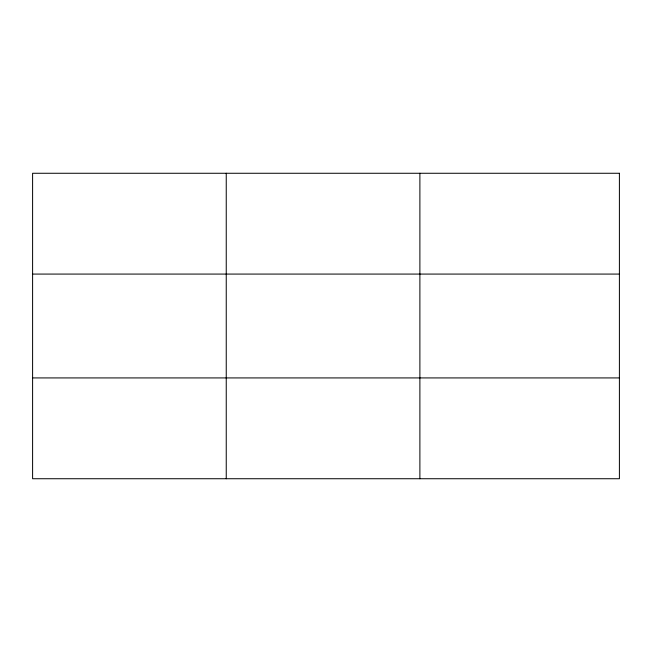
<?xml version="1.0" encoding="UTF-8"?>
<svg xmlns="http://www.w3.org/2000/svg" width="652" height="652" viewBox="0 0 652 652"><rect width="100%" height="100%" fill="white"/><g stroke="black" fill="none" stroke-linecap="round" stroke-linejoin="round"><path stroke-width="0.98" d="M226.244 173.269L226.244 478.731M419.888 173.269L419.888 478.731M32.6 274.076L619.4 274.076M32.6 377.924L619.4 377.924M619.4 173.269L619.4 478.731L32.6 478.731L32.6 173.269L619.4 173.269"/></g></svg>
